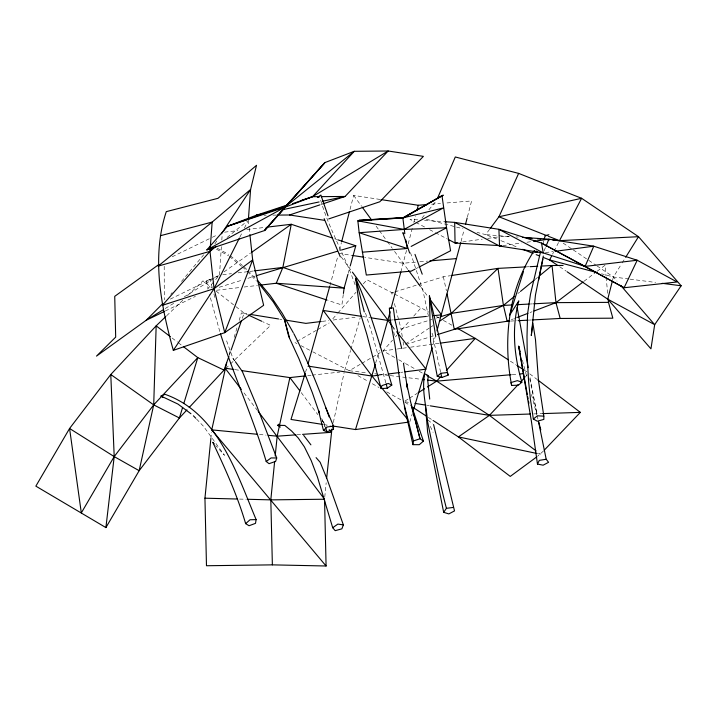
<?xml version="1.0" encoding="UTF-8"?>
<svg xmlns="http://www.w3.org/2000/svg" width="717" height="717" viewBox="0 0 717 717"><rect width="100%" height="100%" fill="white"/><g stroke="black" fill="none" stroke-linecap="round" stroke-linejoin="round"><path stroke-width="0.54" stroke-dasharray="3.58 2.69" d="M219.483 275.113L221.383 246.657M221.822 240.087L222.109 235.714M210.861 438.687L211.524 432.073M324.765 497.033L326.181 482.774M343.273 294.49L341.901 305.003L328.135 300.441M333.315 422.546L344.124 372.661M612.596 280.141L613.411 276.968L621.585 263.856M339.455 250.134L341.4 242.624M350.048 209.364L353.669 195.409L379.938 199.425M406.53 250.358L401.161 270.793M408.206 243.914L412.669 226.742M413.79 222.449L415.457 216.005M461.049 241.504L464.096 229.763M467.421 216.946L471.589 200.939L444.916 203.108M329.937 285.68L337.752 256.587M348.184 273.347L349.941 266.984M375.636 363.223L379.293 350.38M432.996 344.671L435.129 337.214M543.083 243.045L543.683 240.948M229.153 354.386L230.408 350.138M234.163 337.384L237.291 326.764M239.173 320.391L241.36 312.953L246.827 313.84M344.671 370.519L350.586 350.443M350.9 349.394L360.239 317.703M305.478 372.419L307.45 366.002M409.765 421.946L412.365 413.503M229.261 355.327L231.125 350.048M242.274 318.366L244.138 313.087L234.504 305.541M544.042 250.932L545.664 247.015M239.89 237.076L242.373 232.111M244.363 228.14L247.84 221.195M552.574 254.15L553.56 252.223M554.053 251.264L559.009 241.62M622.168 262.915L625.09 258.237M214.84 243.959L217.269 240.267M212.25 287.669L210.009 279.254L209.113 280.49L206.397 281.028L208.055 288.27M489.639 229.27L485.651 234.62L477.011 232.38M421.946 218.102L426.104 213.101M428.883 209.767L435.811 201.441M170.754 294.302L172.188 292.581M181.5 281.405L203.709 254.768M207.527 289.094L218.784 275.928M332.813 318.814L337.169 313.822M337.895 312.988L356.044 292.204M363.304 283.896L366.934 279.738L393.499 293.513M394.771 357.514L383.075 350.918L392.566 340.136M395.488 336.82L396.949 335.162M397.684 334.337L410.097 320.239M413.745 316.089L421.049 307.799L428.793 312.164M525.086 377.232L527.353 374.794M543.477 450.993L537.741 456.164M166.649 315.758L182.79 300.235M187.639 295.583L202.965 280.84L211.73 287.696M225.658 368.574L229.673 364.72M230.48 363.949L270.596 325.375L262.754 321.736M517.925 293.513L519.628 292.115M534.981 279.513L537.544 277.407M227.038 237.506L246.63 221.589M584.014 281.261L596.284 271.913M597.162 271.241L605.049 265.236L606.053 276.153M224.027 271.895L250.376 253.235M405.463 343.972L429.295 328.063M430.209 327.454L432.96 325.617M404.962 401.027L408.69 398.688M409.622 398.105L417.088 393.427M165.269 308.516L174.787 302.655M184.296 296.793L218.533 275.695M312.755 351.787L349.287 370.734L360.875 363.94M361.834 363.376L380.18 352.612M296.892 341.489L316.833 330.053M317.783 329.506L329.184 322.973M416.102 268.597L418.074 267.575M206.397 281.028L210.009 279.254M170.332 299.097L213.46 278.044M214.464 277.56L218.479 275.597M172.205 256.767L211.3 237.784M212.304 237.3L217.314 234.862M165.304 310.999L195.391 296.417M511.329 319.674L513.399 318.886M514.439 318.482L517.557 317.299M530.015 312.54L532.086 311.752M320.983 204.497L323.08 203.798M402.273 336.605L401.09 329.085L432.064 319.397M436.339 318.061L439.548 317.057M405.732 344.527L428.954 337.277M430.012 336.945L434.233 335.628M219.214 287.266L242.561 279.988M247.867 278.339L255.288 276.018M393.767 292.231L391.661 292.886L392.495 296.085M394.825 291.9L416.98 284.999M418.038 284.667L443.357 276.771L449.918 275.767M339.697 250.565L341.839 249.928M462.662 241.943L482.236 239.173M487.677 238.403L499.632 236.718M500.717 236.556L509.464 236.476M502.832 245.599L521.483 243M526.959 242.229L532.444 241.468M383.075 350.918L396.25 349.125M397.343 348.973L401.735 348.381M402.829 348.229L409.416 347.333M410.518 347.189L439.046 343.309M545.431 252.599L553.121 251.586M378.594 375.215L387.413 374.095M400.651 372.401L402.855 372.123M322.283 321.359L328.843 320.553M333.217 320.015L355.085 317.317M222.763 274.71L231.51 273.652M238.062 272.854L248.996 271.537M250.09 271.402L253.37 270.999M224.555 232.165L237.901 230.587M246.791 229.539L265.702 227.307M216.489 290.26L239.738 287.535M244.165 287.015L257.448 285.456M307.674 375.627L311.008 375.26M312.119 375.134L339.912 372.06M391.115 320.078L393.31 319.845M426.167 316.439L428.354 316.206M415.43 262.171L403.187 263.238L364.881 257.376M419.884 261.786L427.673 261.105M512.216 374.615L517.773 374.131M431.58 204.193L440.471 203.467M297.017 434.762L302.538 434.368M525.579 266.912L528.886 266.742M530.248 303.999L532.489 303.874M510.486 321.082L517.109 320.732M529.254 320.087L531.467 319.97M533.771 413.906L542.644 413.61M264.008 215.199L266.231 215.181M272.89 215.127L277.336 215.091M239.55 499.077L246.254 499.247M417.814 219.868L409.999 219.33L414.892 221.911M424.518 220.325L443.509 221.625M516.034 236.924L518.23 237.076M508.801 236.511L485.651 234.62L500.09 240.338M259.429 434.475L266.079 435.111M349.287 370.734L366.987 372.84M374.731 373.763L378.047 374.166M379.159 374.292L389.116 375.484M390.218 375.609L421.202 379.302M628.952 278.994L613.411 276.968L601.509 273.795M630.064 279.137L655.607 282.462M234.97 369.631L240.464 370.429M338.612 253.352L351.751 255.369M362.668 316.538L370.33 317.721M323.788 424.589L330.349 425.62M279.639 319.137L281.826 319.495M405.123 401.789L408.403 402.318M427.018 405.32L429.205 405.67M538.216 453.744L540.403 454.211L537.768 452.203M426.265 219.223L455.42 226.787M456.496 227.065L462.976 228.741M334.624 238.743L336.739 239.442M501.12 240.751L517.629 247.284M244.138 313.087L247.078 314.449M394.484 294.024L421.049 307.799M294.992 342.574L296.963 343.595M300.916 345.648L311.77 351.276M415.878 222.422L425.665 227.576M429.591 229.637L434.484 232.209M435.461 232.72L447.22 238.904M217.17 248.19L228.562 254.356M216.444 249.166L228.589 255.79M436.536 316.538L439.44 318.178M443.312 320.356L452.033 325.276M398.67 359.71L404.522 363.008M405.499 363.555L415.242 369.058M419.14 371.254L423.039 373.449M357.926 375.609L368.493 381.569M372.338 383.738L379.06 387.53M386.741 391.867L401.144 399.987M510.387 361.18L515.935 364.774M524.252 370.178L527.031 371.971M404.962 402.228L410.59 405.876M428.399 417.437L432.145 419.866M563.159 243.117L572.291 249.274M573.206 249.892L587.823 259.733M588.738 260.352L596.051 265.272M596.965 265.89L613.411 276.968L617.023 281.154M559.753 266.787L566.215 271.151M529.764 373.853L536.863 379.257M172.107 338.012L177.431 342.072M178.309 342.753L182.745 346.132M216.104 291.129L233.625 304.85M427.843 419.992L432.763 423.881M230.3 255.745L242.471 265.487M229.449 256.489L241.495 266.312M242.364 267.011L245.806 269.816M244.21 266.885L247.257 269.977M248.019 270.748L256.408 279.263M196.512 419.033L203.467 426.248L224.493 455.286L215.718 445.553M247.329 271.429L256.489 281.109M392.602 326.513L396.017 330.86M244.022 392.916L257.555 410.581M301.221 392.593L317.873 414.659M322.542 420.834L326.54 426.131M407.812 269.467L392.62 248.772M421.022 287.266L428.291 297.053M341.238 256.928L351.742 271.241M353.669 195.409L361.592 206.263M376.12 226.16L378.755 229.781M379.418 230.686L386.678 240.634M387.341 241.539L391.966 247.867M226.599 340.826L232.864 358.15L234.755 360.812M232.864 358.15L234.423 360.759M430.299 426.355L433.104 432.369M321.664 418.495L325.016 426.705L321.763 418.594M355.076 284.81C344.985 255.36 328.592 228.454 320.123 198.394M410.483 252.626L423.012 290.869L428.363 315.785M365.518 313.096L371.54 332.043L385.898 383.003M219.787 331.496L209.481 294.481M213.926 293.988L215.046 298.191M522.379 360.158L526.914 377.321M531.44 394.475L536.827 414.847M537.105 415.914L537.956 419.131M394.431 303.533L401.09 329.085M440.614 372.204L432.082 333.127M443.357 276.771L446.395 290.77M529.738 378.719L536.916 413.817L529.594 375.314M392.602 325.67L394.601 336.524M403.115 341.973L403.626 345.191M248.342 220.2L249.059 226.823M249.175 227.925L249.776 233.437M606.161 277.246L607.675 293.629M164.202 266.249L164.301 299.796"/><path stroke-width="1.08" d="M259.545 284.326L273.285 301.956L284.622 320.078L288.754 336.56L298.971 358.769L312.388 392.826L318.482 410.447L323.448 430.397L327.104 431.84L333.468 429.16L333.566 426.131L325.85 407.848M248.423 219.106L250.583 189.494L256.507 165.304L217.995 198.313L166.281 211.64C151.314 257.089 160.877 305.541 173.335 350.362L224.735 332.652L263.65 305.29L252.662 259.913L249.901 234.54M324.568 500.341L326.083 566L272.37 564.862L206.478 565.74L204.945 498.19L210.861 438.687M274.647 461.443L270.811 499.874L272.37 564.862M275.203 455.949L277.174 436.187L289.892 377.59L305.451 375.869M326.62 478.382L331.908 429.062M186.967 409.873L179.393 417.984L153.707 404.881L110.776 374.507L69.576 428.479L35.85 486.135L105.901 527.587L114.209 456.595L110.776 374.507L156.163 325.841L165.842 316.529M423.424 441.116L420.019 438.741L411.28 405.123L423.424 441.116L419.275 444.701L412.947 444.657L413.431 440.955L403.734 403.035L400.086 382.869L394.888 344.536L390.138 319.173L389.367 308.05L393.328 307.889L394.933 319.934L401.708 348.498M343.416 293.441L344.106 288.18L347.897 274.405M534.64 250.556L534.407 252.169L537.75 252.285L536.253 251.022M428.443 375.547L427.699 380.091L429.716 399.118M163.306 397.585L161.002 396.071L165.027 394.314C218.12 413.117 236.252 472.467 256.13 519.601L255.503 523.356L249.059 525.731L245.653 523.643C237.381 495.51 225.255 468.775 212.788 442.299L214.249 443.922M538.61 280.213L542.894 259.16M543.316 256.05L535.465 294.974L531.297 335.547L532.865 323.125L535.482 339.616L538.503 380.718L543.836 416.147L543.844 419.391L537.275 421.229L533.34 418.997L530.437 399.226L528.635 381.937L527.318 359.02L527.004 336.703L527.587 313.938L530.49 294.167L540.403 252.483M326.083 566L211.739 429.868L226.653 362.883M612.327 281.198L607.747 299.177L650.946 348.847L654.675 324.676L681.15 285.778L638.515 236.691L581.604 198.295L518.642 173.397L455.295 156.978L437.379 198.582M341.686 241.548L349.493 211.506M416.855 210.646L418.253 205.277L427.135 204.551M436.949 330.824L460.771 242.57M465.485 224.421L467.143 218.013M381.085 388.56L381.874 385.621L388.291 383.478L391.814 385.065L387.332 388.22L381.085 388.56L366.987 334.911L360.31 312.854L355.668 278.259C371.343 312.576 380.951 349.071 391.814 385.065M329.65 286.755L308.059 363.869M390.147 311.787L380.207 347.171M391.016 308.552L400.866 271.868M350.228 265.926L355.775 245.788L337.797 239.801M375.332 364.29L355.498 429.564L332.536 425.961M432.091 347.862L413.01 411.388M544.275 238.851L545.171 235.705L548.89 234.719M182.629 407.399L179.393 417.984L139.152 470.693L105.901 527.587M183.919 403.16L197.802 357.622L183.633 346.804M305.146 373.485L290.994 419.454L322.695 424.419M235.382 361.7L242.328 371.451L256.767 405.939L276.717 457.984L275.633 461.398L269.045 463.675L266.222 461.515C253.226 418.074 234.289 376.685 220.397 333.62M523.437 271.671L509.733 315.032L518.821 300.889C511.499 327.49 514.035 355.982 521.877 382.179L518.382 385.199L511.651 385.423L511.024 382.555L517.351 380.637L521.877 382.179M228.893 356.385L224.054 370.115L189.234 407.435M231.125 350.048L241.53 320.481M316.08 457.634L320.158 462.268L327.122 479.216L343.362 524.88L341.892 528.823L335.197 530.67L332.706 527.73L317.443 477.002L311.25 460.69L304.367 446.816L298.218 437.979L291.487 430.908L284.828 425.45L277.64 425.315L278.94 424.177M546.067 246.03L548.899 239.173L593.757 246.209L637.207 260.244L677.045 281.987L624.104 287.75L541.496 243.063L498.907 229.315L454.686 222.387L444.63 221.696M518.642 173.397L498.951 216.776L490.303 228.373M537.472 464.078L539.309 460.359L546.202 459.265L548.577 462.313L543.119 465.19L537.472 464.078L531.396 421.22L518.696 346.221L520.112 351.581M239.397 238.071L214.051 288.691L173.335 350.362M551.579 256.086L549.598 259.939L557.907 265.541M534.201 250.681C508.236 289.892 502.814 339.903 511.651 385.423M625.672 257.295L638.515 236.691L559.502 240.652L552.888 240.114M212.42 247.652L210 251.344L162.418 305.299L214.051 288.691L252.662 259.913L224.735 332.652L214.051 288.691L210 251.344L212.169 222.064L250.583 189.494L221.508 233.805M433.588 424.527L454.515 510.907L448.851 513.901L443.68 512.332L446.404 508.335C438.956 479.601 433.462 450.428 427.547 421.354C426.274 405.732 421.39 389.331 424.805 373.826L427.529 375.116M328.709 218.927L379.813 201.764L423.38 156.369L388.175 151L354.297 151.305L324.9 162.589L264.492 230.569L206.846 249.919L227.576 226.249L256.238 215.261L287.042 205.107M440.399 377.034L436.689 381.148L427.359 387.001M446.332 370.456L475.263 338.379L508.541 359.979M518.257 384.536L489.424 415.367L458.387 436.904L433.086 420.476M520.533 382.098L524.324 378.038M544.239 450.186L580.34 412.374L537.75 379.929M162.741 303.614L146.25 320.239L96.499 356.107L115.688 337.115L114.729 296.336L158.789 264.555M225.658 368.574L224.054 370.115L197.802 357.622L153.707 404.881L114.209 456.595L81.317 512.906L69.576 428.479L114.209 456.595L139.152 470.693L153.707 404.881L156.163 325.841L170.341 336.667M323.448 430.397L327.23 426.965L333.566 426.131M245.653 523.643L250.027 519.771L256.13 519.601M437.271 376.326L440.821 373.297L447.363 372.535L448.107 375.143L441.833 377.5L437.271 376.326L430.576 341.435L429.402 295.906L448.107 375.143M514.51 296.309L503.415 305.415L454.282 329.354L437.397 334.633M520.479 291.416L534.129 280.213M539.247 276.009L552.045 265.505L563.087 265.451M215.96 246.505L210 251.344L158.152 266.115L212.169 222.064L160.384 235.723M533.34 418.997L537.481 415.806L543.836 416.147M583.136 281.933L555.971 302.637L534.165 310.954M266.222 461.515L271.053 457.939L276.717 457.984M536.854 456.819L510.262 476.402L458.387 436.904L537.123 453.52M251.291 252.59L291.272 224.278L332.509 238.035M332.706 527.73L337.85 524.091L343.362 524.88M439.378 321.333L451.298 313.383L498.01 268.382L525.579 266.912M418.029 392.844L424.554 388.748M163.368 309.69L146.25 320.239L164.301 311.492M206.846 249.919L284.792 207.294L312.522 196.7L388.175 151L345.092 196.458L323.08 203.798M411.155 246.424L446.557 227.773L441.995 195.732L443.285 195.158L402.864 217.941L357.855 220.836L359.172 232.711L366.315 275.041L411.182 271.151L415.116 269.108M419.06 267.065L450.572 250.753L446.557 227.773L404.137 229.422L359.172 232.711L407.22 248.494L405.849 240.016M359.127 220.325L357.855 220.836L404.137 229.422L443.348 207.939L402.864 217.941L359.127 220.325L404.119 217.484L441.995 195.732L402.864 217.941L404.827 233.661M509.249 320.472L507.17 321.261L454.282 329.354L447.094 293.997M517.557 317.299L527.936 313.338M287.356 205.456L227.576 226.249L284.792 207.294L354.297 151.305L312.522 196.7L292.599 203.637M413.431 440.955L420.019 438.741L410.527 401.547L406.682 383.613L407.364 387.763M277.336 215.091L289.543 214.983L319.934 204.847M301.911 200.204L312.522 196.7L319.038 196.655M440.614 316.726L451.298 313.383L503.415 305.415L512.359 304.94M256.354 275.695L337.546 251.201M341.839 249.928L355.775 245.788M262.745 213.89L256.238 215.261L258.461 215.243M283.332 209.534L319.083 201.961M322.336 201.271L345.092 196.458L321.207 196.637M451.011 275.597L498.01 268.382L503.415 305.415L507.17 321.261L509.384 321.144M457.222 242.713L455.053 243.018L448.197 239.415M355.498 429.564L408.654 422.098M580.887 264.591L585.099 266.41L637.207 260.244L624.104 287.75L585.099 266.41L543.235 252.895L499.543 246.056L454.686 222.387L455.053 243.018L501.739 245.752M533.547 241.315L548.899 239.173L522.612 237.372M440.148 343.156L475.263 338.379L457.84 328.547M555.317 251.291L593.757 246.209L585.099 266.41L541.496 243.063L543.235 252.895L498.907 229.315L499.543 246.056M545.171 235.705L547.125 235.454M446.404 508.335L453.207 507.448M378.594 375.215L371.971 376.058L308.543 366.172M388.515 373.951L399.548 372.544M405.06 371.836L426.015 369.165L396.698 331.729M321.189 321.494L305.881 323.376L286.2 320.194M254.463 270.874L282.874 267.423L344.106 288.18L276.269 283.242L260.773 285.061M266.814 227.172L291.272 224.278L282.874 267.423L276.269 283.242L327.077 300.091M390.021 320.185L387.834 320.418L371.424 317.882M394.404 319.737L426.167 316.439M433.83 315.641L441.502 314.844L429.608 298.828M429.895 260.907L456.604 258.577M511.104 374.713L436.689 381.148L427.834 380.091M519.986 373.942L523.32 373.656M362.327 252.205L407.22 248.494M295.915 434.843L277.174 436.187L268.301 435.327M302.538 434.368L331.209 432.315L329.202 429.662M529.988 266.679L537.714 266.267M541.021 266.097L552.045 265.505L555.971 302.637L560.174 318.456L612.838 318.187L608.482 302.368L608.177 299.088M516.832 304.707L529.137 304.053M533.609 303.82L555.971 302.637L608.482 302.368M518.212 320.678L528.151 320.149M532.57 319.916L560.174 318.456M530.446 414.014L489.424 415.367L430.299 405.849M542.644 413.61L580.34 412.374M318.993 197.354L317.407 197.345L320.902 195.069L328.01 215.835M204.945 498.19L237.318 499.023M247.365 499.274L270.811 499.874L324.541 499.229L258.228 411.459M526.43 237.954L531.942 238.403M537.454 238.86L540.761 239.128M547.376 239.666L549.581 239.845M211.739 429.868L257.206 434.26M422.304 379.436L424.518 379.696M662.275 283.323L681.15 285.778M233.867 369.47L225.084 368.197L241.315 389.385M241.557 370.581L289.892 377.59L299.885 390.828M381.032 199.595L418.253 205.277M289.543 214.983L324.541 220.334M352.845 255.53L363.788 257.206M361.574 316.367L323.277 310.461L371.971 376.058L407.659 419.391M250.108 314.369L278.546 318.957M414.973 403.375L425.925 405.141M597.189 272.639L549.598 259.939L543.414 257.484M546.157 235.391L498.951 216.776L581.604 198.295L559.502 240.652L548.209 236.207M522.783 249.319L533.098 253.406M536.191 254.634L539.283 255.852M248.055 314.906L261.777 321.279M161.002 396.071L177.95 404.065L190.919 413.727M426.938 375.654L436.689 381.148L489.424 415.367L536.011 450.859M516.858 365.374L523.329 369.578M413.404 407.695L426.525 416.218M277.64 425.315L280.347 427.072M567.138 271.77L607.747 299.177L654.675 324.676L620.644 285.339M193.42 415.824L195.741 418.226M257.932 280.813L270.363 295.736L282.211 313.257L293.262 332.643M403.814 233.867L402.846 232.649L409.64 253.047M391.921 325.643L352.397 272.128M303.712 435.416L310.909 444.845M408.475 270.363L420.359 286.37M362.255 207.168L371.496 219.832M293.818 333.62C307.593 360.481 319.029 388.48 329.139 416.909M340.324 256.874L324.156 218.658M319.307 412.481L318.482 410.447L319.576 413.368M325.455 427.762L327.104 431.84M414.982 254.374L422.223 274.199M332.383 426.095L333.468 429.16M386.185 384.043L387.332 388.22M284.622 320.078L289.498 337.689M538.808 422.349L540.788 429.859M355.668 278.259L364.281 311.913M440.865 373.261L441.833 377.5M404.352 406.638L412.947 444.657M546.202 459.265L538.485 421.497M443.68 512.332L427.637 432.208L425.486 406.315M528.115 367.615L517.145 307.468M518.696 346.221L527.318 394.529M527.703 396.725L528.097 398.921M528.492 401.117L528.877 403.312M403.465 363.286L407.534 388.802M429.402 295.906L435.73 336.578M284.792 207.294L264.492 230.569L324.9 162.589L284.792 207.294"/></g></svg>
